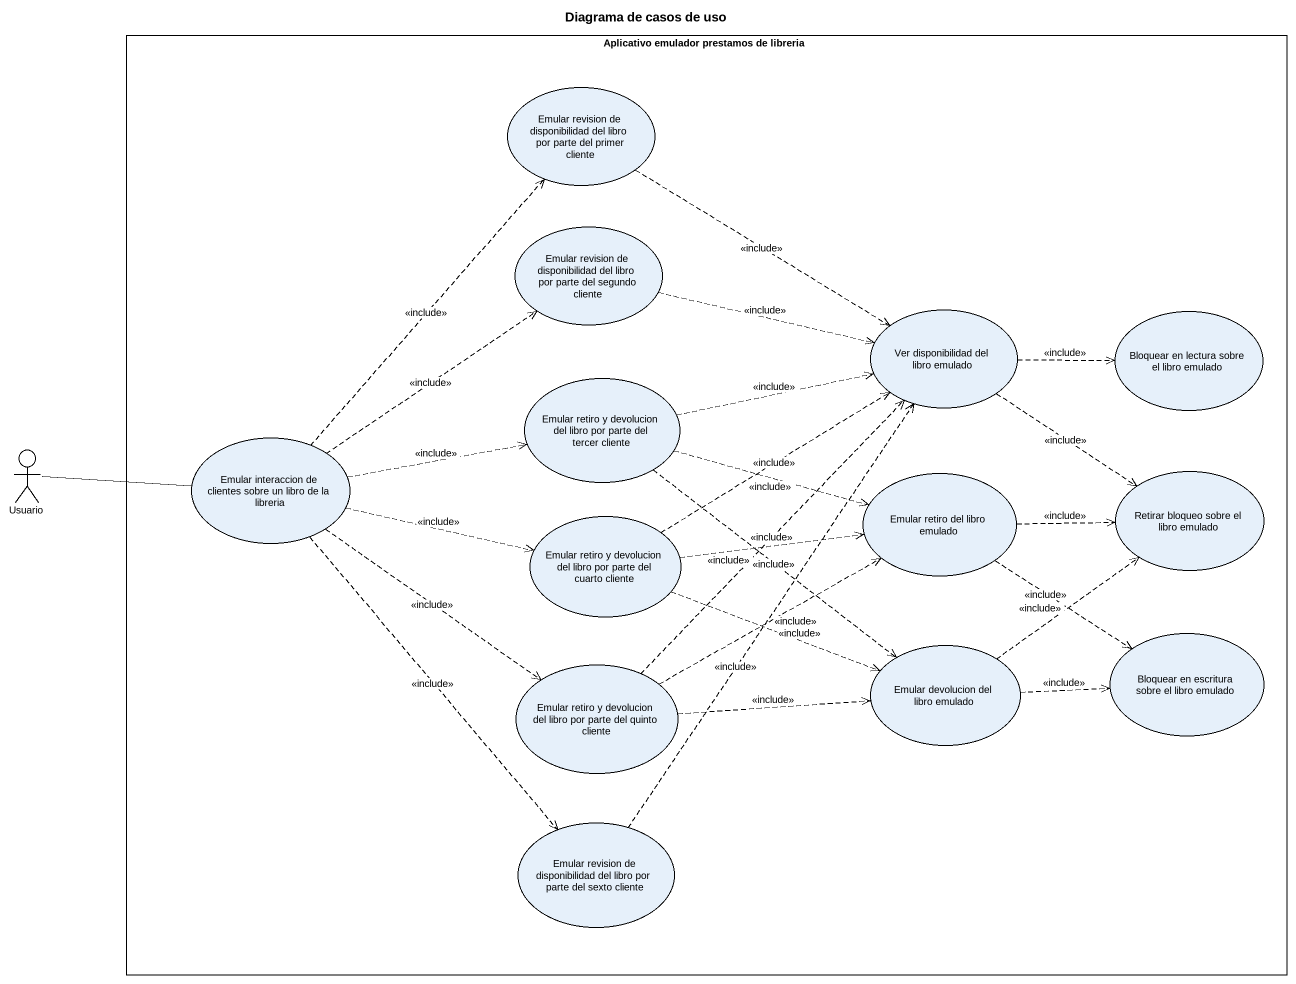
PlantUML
@startuml
title Diagrama de casos de uso
rectangle "Aplicativo emulador prestamos de libreria" as Aplicativo_emulador {
  usecase "Emular revision de disponibilidad del libro por parte del primer cliente" as Emular_revision_de
  usecase "Emular revision de disponibilidad del libro por parte del segundo cliente" as Emular_revision_de_2
  usecase "Ver disponibilidad del libro emulado" as Ver_disponibilidad_del
  usecase "Bloquear en lectura sobre el libro emulado" as Bloquear_en_lectura_sobre
  usecase "Emular retiro y devolucion del libro por parte del tercer cliente" as Emular_retiro_y_devolucion
  usecase "Emular interaccion de clientes sobre un libro de la libreria" as Emular_interaccion_de
  usecase "Emular retiro del libro emulado" as Emular_retiro_del_libro
  usecase "Retirar bloqueo sobre el libro emulado" as Retirar_bloqueo_sobre_el
  usecase "Emular retiro y devolucion del libro por parte del cuarto cliente" as Emular_retiro_y_devolucion_2
  usecase "Emular devolucion del libro emulado" as Emular_devolucion_del_libro
  usecase "Bloquear en escritura sobre el libro emulado" as Bloquear_en_escritura_sobre
  usecase "Emular retiro y devolucion del libro por parte del quinto cliente" as Emular_retiro_y_devolucion_3
  usecase "Emular revision de disponibilidad del libro por parte del sexto cliente" as Emular_revision_de_3
}
actor Usuario
Emular_revision_de ..> Ver_disponibilidad_del : <<include>>
Emular_revision_de_2 .right.> Ver_disponibilidad_del : <<include>>
Ver_disponibilidad_del .right.> Bloquear_en_lectura_sobre : <<include>>
Ver_disponibilidad_del ..> Retirar_bloqueo_sobre_el : <<include>>
Emular_retiro_y_devolucion .right.> Ver_disponibilidad_del : <<include>>
Emular_retiro_y_devolucion .right.> Emular_retiro_del_libro : <<include>>
Emular_retiro_y_devolucion ..> Emular_devolucion_del_libro : <<include>>
Usuario -right- Emular_interaccion_de
Emular_interaccion_de .up.> Emular_revision_de : <<include>>
Emular_interaccion_de .up.> Emular_revision_de_2 : <<include>>
Emular_interaccion_de .right.> Emular_retiro_y_devolucion : <<include>>
Emular_interaccion_de .right.> Emular_retiro_y_devolucion_2 : <<include>>
Emular_interaccion_de ..> Emular_retiro_y_devolucion_3 : <<include>>
Emular_interaccion_de ..> Emular_revision_de_3 : <<include>>
Emular_retiro_del_libro .right.> Retirar_bloqueo_sobre_el : <<include>>
Emular_retiro_del_libro ..> Bloquear_en_escritura_sobre : <<include>>
Emular_retiro_y_devolucion_2 .up.> Ver_disponibilidad_del : <<include>>
Emular_retiro_y_devolucion_2 .right.> Emular_retiro_del_libro : <<include>>
Emular_retiro_y_devolucion_2 .right.> Emular_devolucion_del_libro : <<include>>
Emular_devolucion_del_libro .up.> Retirar_bloqueo_sobre_el : <<include>>
Emular_devolucion_del_libro .right.> Bloquear_en_escritura_sobre : <<include>>
Emular_retiro_y_devolucion_3 .up.> Ver_disponibilidad_del : <<include>>
Emular_retiro_y_devolucion_3 .right.> Emular_retiro_del_libro : <<include>>
Emular_retiro_y_devolucion_3 .right.> Emular_devolucion_del_libro : <<include>>
Emular_revision_de_3 .up.> Ver_disponibilidad_del : <<include>>
@enduml
